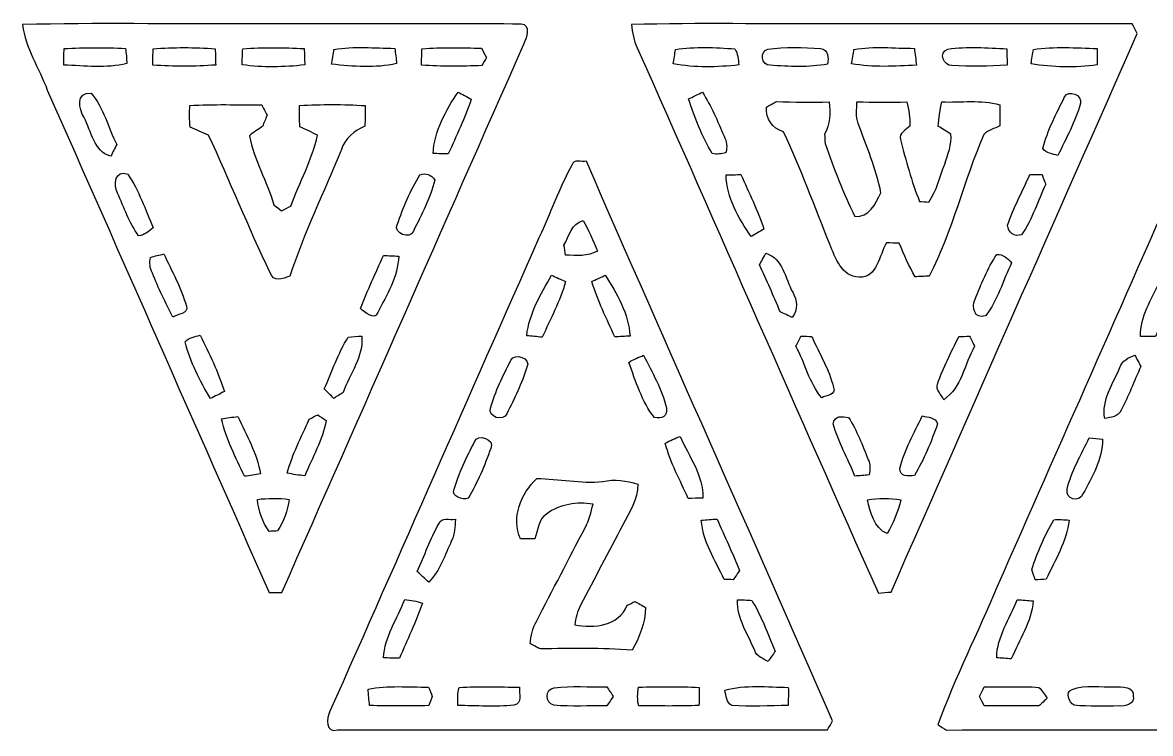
# Model space of a CAD drawing. Header units: centimetres. Extents: x -10.2 to 10.2, y -13.4 to 13.3.
# Drawn here: x -10.15 to -0.36, y -13.41 to -7.24 of the extents above; entities that cross this region are included whole.
import ezdxf

# ---------------------------------------------------------------- set-up
doc = ezdxf.new("R2010")
doc.units = ezdxf.units.CM
doc.header["$MEASUREMENT"] = 0
doc.layers.add('Camada 1', color=7, linetype='Continuous')

msp = doc.modelspace()

# ---------------------------------------------------------------- linework, layer by layer
at = {"layer": 'Camada 1', "color": 156}
for points, knots in [([(-10.15082, -7.25664), (-9.507, -7.2383), (-8.86213, -7.25382), (-8.21795, -7.24887), (-8.21795, -7.24887), (-7.41997, -7.25099), (-6.62199, -7.24429), (-5.82436, -7.2517), (-5.82436, -7.2517), (-5.72981, -7.2591), (-5.77639, -7.37059), (-5.80036, -7.42631), (-5.80036, -7.42631), (-6.50134, -9.01312), (-7.19949, -10.60097), (-7.90117, -12.18742), (-7.90117, -12.18742), (-7.93785, -12.18706), (-7.97418, -12.18671), (-8.01052, -12.18671), (-8.01052, -12.18671), (-8.6547, -10.7336), (-9.29286, -9.2777), (-9.93633, -7.82425), (-9.93633, -7.82425), (-10.00653, -7.63481), (-10.12754, -7.46019), (-10.15082, -7.25664)], [0, 0, 0, 0, 0.125, 0.125, 0.125, 0.125, 0.25, 0.25, 0.25, 0.25, 0.375, 0.375, 0.375, 0.375, 0.5, 0.5, 0.5, 0.5, 0.625, 0.625, 0.625, 0.625, 0.75, 0.75, 0.75, 0.75, 1, 1, 1, 1]), ([(-4.8648, -7.25628), (-4.27918, -7.23864), (-3.69252, -7.25382), (-3.10656, -7.24887), (-3.10656, -7.24887), (-2.24437, -7.24958), (-1.38253, -7.24746), (-0.52034, -7.24992), (-0.52034, -7.24992), (-0.5094, -7.27075), (-0.48789, -7.31307), (-0.47695, -7.3339), (-0.47695, -7.3339), (-1.18957, -8.95032), (-1.90465, -10.56534), (-2.61372, -12.18318), (-2.61372, -12.18318), (-2.65041, -12.18635), (-2.68676, -12.18917), (-2.72308, -12.19234), (-2.72308, -12.19234), (-3.42793, -10.6172), (-4.1148, -9.03357), (-4.81646, -7.45701), (-4.81646, -7.45701), (-4.84752, -7.39422), (-4.85846, -7.32508), (-4.8648, -7.25628)], [0, 0, 0, 0, 0.125, 0.125, 0.125, 0.125, 0.25, 0.25, 0.25, 0.25, 0.375, 0.375, 0.375, 0.375, 0.5, 0.5, 0.5, 0.5, 0.625, 0.625, 0.625, 0.625, 0.75, 0.75, 0.75, 0.75, 1, 1, 1, 1]), ([(-9.79028, -7.46478), (-9.79028, -7.46478), (-9.79028, -7.46478), (-9.79028, -7.46478), (-9.79028, -7.46478), (-9.7917, -7.51204), (-9.7924, -7.55931), (-9.79276, -7.6073), (-9.79276, -7.6073), (-9.61143, -7.614), (-9.4241, -7.63729), (-9.2463, -7.59495), (-9.2463, -7.59495), (-9.24666, -7.55049), (-9.2523, -7.50639), (-9.25759, -7.46266), (-9.25759, -7.46266), (-9.43504, -7.45559), (-9.61284, -7.45384), (-9.79028, -7.46478)], [0, 0, 0, 0, 0.1666667, 0.1666667, 0.1666667, 0.1666667, 0.3333333, 0.3333333, 0.3333333, 0.3333333, 0.5, 0.5, 0.5, 0.5, 0.6666667, 0.6666667, 0.6666667, 0.6666667, 1, 1, 1, 1]), ([(-9.0177, -7.46619), (-9.0177, -7.46619), (-9.0177, -7.46619), (-9.0177, -7.46619), (-9.0177, -7.46619), (-9.01911, -7.51311), (-9.01946, -7.56038), (-9.01911, -7.60764), (-9.01911, -7.60764), (-8.83814, -7.62034), (-8.65575, -7.62141), (-8.47478, -7.6073), (-8.47478, -7.6073), (-8.47548, -7.55967), (-8.47689, -7.51204), (-8.47866, -7.46512), (-8.47866, -7.46512), (-8.65822, -7.45313), (-8.83849, -7.45277), (-9.0177, -7.46619)], [0, 0, 0, 0, 0.1666667, 0.1666667, 0.1666667, 0.1666667, 0.3333333, 0.3333333, 0.3333333, 0.3333333, 0.5, 0.5, 0.5, 0.5, 0.6666667, 0.6666667, 0.6666667, 0.6666667, 1, 1, 1, 1]), ([(-8.24053, -7.46583), (-8.24053, -7.46583), (-8.24053, -7.46583), (-8.24053, -7.46583), (-8.24053, -7.46583), (-8.24264, -7.51204), (-8.24406, -7.5586), (-8.24512, -7.60552), (-8.24512, -7.60552), (-8.06485, -7.62952), (-7.88212, -7.62669), (-7.70183, -7.60589), (-7.70183, -7.60589), (-7.7029, -7.5586), (-7.70466, -7.51134), (-7.70678, -7.46407), (-7.70678, -7.46407), (-7.88458, -7.45418), (-8.06309, -7.45384), (-8.24053, -7.46583)], [0, 0, 0, 0, 0.1666667, 0.1666667, 0.1666667, 0.1666667, 0.3333333, 0.3333333, 0.3333333, 0.3333333, 0.5, 0.5, 0.5, 0.5, 0.6666667, 0.6666667, 0.6666667, 0.6666667, 1, 1, 1, 1]), ([(-7.44855, -7.4736), (-7.44855, -7.4736), (-7.44855, -7.4736), (-7.44855, -7.4736), (-7.44855, -7.4736), (-7.45348, -7.50534), (-7.46371, -7.56884), (-7.46865, -7.6006), (-7.46865, -7.6006), (-7.28239, -7.61858), (-7.088, -7.63658), (-6.90421, -7.59459), (-6.90421, -7.59459), (-6.90808, -7.55015), (-6.91373, -7.50605), (-6.92114, -7.4623), (-6.92114, -7.4623), (-7.09648, -7.46195), (-7.27533, -7.44007), (-7.44855, -7.4736)], [0, 0, 0, 0, 0.1666667, 0.1666667, 0.1666667, 0.1666667, 0.3333333, 0.3333333, 0.3333333, 0.3333333, 0.5, 0.5, 0.5, 0.5, 0.6666667, 0.6666667, 0.6666667, 0.6666667, 1, 1, 1, 1]), ([(-6.68443, -7.46548), (-6.68443, -7.46548), (-6.68443, -7.46548), (-6.68443, -7.46548), (-6.68443, -7.46548), (-6.68619, -7.5124), (-6.6876, -7.55967), (-6.6876, -7.6073), (-6.6876, -7.6073), (-6.51369, -7.62282), (-6.33871, -7.61683), (-6.16408, -7.61259), (-6.16408, -7.61259), (-6.15456, -7.59495), (-6.13516, -7.56002), (-6.12563, -7.54238), (-6.12563, -7.54238), (-6.13974, -7.51521), (-6.1535, -7.48841), (-6.16761, -7.46195), (-6.16761, -7.46195), (-6.33976, -7.45596), (-6.51228, -7.45348), (-6.68443, -7.46548)], [0, 0, 0, 0, 0.1428571, 0.1428571, 0.1428571, 0.1428571, 0.2857143, 0.2857143, 0.2857143, 0.2857143, 0.4285714, 0.4285714, 0.4285714, 0.4285714, 0.5714286, 0.5714286, 0.5714286, 0.5714286, 0.7142857, 0.7142857, 0.7142857, 0.7142857, 1, 1, 1, 1]), ([(-4.48415, -7.47253), (-4.48415, -7.47253), (-4.48415, -7.47253), (-4.48415, -7.47253), (-4.48415, -7.47253), (-4.48909, -7.50359), (-4.49896, -7.56532), (-4.50356, -7.596), (-4.50356, -7.596), (-4.31587, -7.6334), (-4.12291, -7.62635), (-3.93347, -7.60623), (-3.93347, -7.60623), (-3.94158, -7.5586), (-3.94194, -7.50851), (-3.96769, -7.4669), (-3.96769, -7.4669), (-4.13878, -7.45418), (-4.31446, -7.44502), (-4.48415, -7.47253)], [0, 0, 0, 0, 0.1666667, 0.1666667, 0.1666667, 0.1666667, 0.3333333, 0.3333333, 0.3333333, 0.3333333, 0.5, 0.5, 0.5, 0.5, 0.6666667, 0.6666667, 0.6666667, 0.6666667, 1, 1, 1, 1]), ([(-3.68335, -7.46901), (-3.68335, -7.46901), (-3.68335, -7.46901), (-3.68335, -7.46901), (-3.68335, -7.46901), (-3.75391, -7.4877), (-3.74015, -7.614), (-3.6636, -7.60835), (-3.6636, -7.60835), (-3.49815, -7.62175), (-3.32775, -7.62847), (-3.16371, -7.59953), (-3.16371, -7.59953), (-3.1556, -7.54627), (-3.15841, -7.47289), (-3.22438, -7.46371), (-3.22438, -7.46371), (-3.37643, -7.45418), (-3.53272, -7.44748), (-3.68335, -7.46901)], [0, 0, 0, 0, 0.1666667, 0.1666667, 0.1666667, 0.1666667, 0.3333333, 0.3333333, 0.3333333, 0.3333333, 0.5, 0.5, 0.5, 0.5, 0.6666667, 0.6666667, 0.6666667, 0.6666667, 1, 1, 1, 1]), ([(-2.93546, -7.47218), (-2.93546, -7.47218), (-2.93546, -7.47218), (-2.93546, -7.47218), (-2.93546, -7.47218), (-2.9404, -7.50322), (-2.95063, -7.56532), (-2.95556, -7.59636), (-2.95556, -7.59636), (-2.77001, -7.62987), (-2.57986, -7.61787), (-2.39218, -7.60835), (-2.39218, -7.60835), (-2.39854, -7.55931), (-2.40488, -7.51063), (-2.41123, -7.4623), (-2.41123, -7.4623), (-2.58585, -7.46195), (-2.76294, -7.44185), (-2.93546, -7.47218)], [0, 0, 0, 0, 0.1666667, 0.1666667, 0.1666667, 0.1666667, 0.3333333, 0.3333333, 0.3333333, 0.3333333, 0.5, 0.5, 0.5, 0.5, 0.6666667, 0.6666667, 0.6666667, 0.6666667, 1, 1, 1, 1]), ([(-2.12124, -7.46901), (-2.12124, -7.46901), (-2.12124, -7.46901), (-2.12124, -7.46901), (-2.12124, -7.46901), (-2.2038, -7.49618), (-2.1583, -7.61541), (-2.08526, -7.61152), (-2.08526, -7.61152), (-1.9258, -7.62246), (-1.76564, -7.61753), (-1.60619, -7.60906), (-1.60619, -7.60906), (-1.60655, -7.56108), (-1.6076, -7.51346), (-1.60867, -7.46583), (-1.60867, -7.46583), (-1.77906, -7.45983), (-1.95262, -7.4429), (-2.12124, -7.46901)], [0, 0, 0, 0, 0.1666667, 0.1666667, 0.1666667, 0.1666667, 0.3333333, 0.3333333, 0.3333333, 0.3333333, 0.5, 0.5, 0.5, 0.5, 0.6666667, 0.6666667, 0.6666667, 0.6666667, 1, 1, 1, 1]), ([(-1.37829, -7.47218), (-1.37829, -7.47218), (-1.37829, -7.47218), (-1.37829, -7.47218), (-1.37829, -7.47218), (-1.38324, -7.50288), (-1.39276, -7.56496), (-1.3977, -7.59566), (-1.3977, -7.59566), (-1.2086, -7.63057), (-1.01423, -7.62987), (-0.82337, -7.60659), (-0.82337, -7.60659), (-0.82373, -7.5586), (-0.82444, -7.51099), (-0.82549, -7.46371), (-0.82549, -7.46371), (-1.00929, -7.45912), (-1.19591, -7.44361), (-1.37829, -7.47218)], [0, 0, 0, 0, 0.1666667, 0.1666667, 0.1666667, 0.1666667, 0.3333333, 0.3333333, 0.3333333, 0.3333333, 0.5, 0.5, 0.5, 0.5, 0.6666667, 0.6666667, 0.6666667, 0.6666667, 1, 1, 1, 1]), ([(-1.10666, -7.88387), (-1.10666, -7.88387), (-1.10666, -7.88387), (-1.10666, -7.88387), (-1.10666, -7.88387), (-1.17968, -8.02781), (-1.25482, -8.17386), (-1.2968, -8.33049), (-1.2968, -8.33049), (-1.26576, -8.37352), (-1.21214, -8.37952), (-1.16451, -8.39257), (-1.16451, -8.39257), (-1.09607, -8.24335), (-1.01211, -8.09837), (-0.96979, -7.93925), (-0.96979, -7.93925), (-0.94791, -7.86835), (-1.07631, -7.81719), (-1.10666, -7.88387)], [0, 0, 0, 0, 0.1666667, 0.1666667, 0.1666667, 0.1666667, 0.3333333, 0.3333333, 0.3333333, 0.3333333, 0.5, 0.5, 0.5, 0.5, 0.6666667, 0.6666667, 0.6666667, 0.6666667, 1, 1, 1, 1]), ([(-9.61743, -8.06379), (-9.61743, -8.06379), (-9.61743, -8.06379), (-9.61743, -8.06379), (-9.61743, -8.06379), (-9.55181, -8.18161), (-9.53487, -8.35659), (-9.3853, -8.39964), (-9.3853, -8.39964), (-9.37224, -8.37352), (-9.34578, -8.32202), (-9.33273, -8.29627), (-9.33273, -8.29627), (-9.41105, -8.15057), (-9.44421, -7.97736), (-9.55569, -7.85247), (-9.55569, -7.85247), (-9.69186, -7.84048), (-9.66257, -7.98795), (-9.61743, -8.06379)], [0, 0, 0, 0, 0.1666667, 0.1666667, 0.1666667, 0.1666667, 0.3333333, 0.3333333, 0.3333333, 0.3333333, 0.5, 0.5, 0.5, 0.5, 0.6666667, 0.6666667, 0.6666667, 0.6666667, 1, 1, 1, 1]), ([(-6.58741, -8.376), (-6.58741, -8.376), (-6.58741, -8.376), (-6.58741, -8.376), (-6.58741, -8.376), (-6.54368, -8.37671), (-6.49958, -8.37776), (-6.45583, -8.37812), (-6.45583, -8.37812), (-6.38562, -8.22184), (-6.31048, -8.06696), (-6.25686, -7.90363), (-6.25686, -7.90363), (-6.28543, -7.88846), (-6.34293, -7.85741), (-6.37151, -7.84189), (-6.37151, -7.84189), (-6.47664, -8.00135), (-6.58035, -8.18091), (-6.58741, -8.376)], [0, 0, 0, 0, 0.1666667, 0.1666667, 0.1666667, 0.1666667, 0.3333333, 0.3333333, 0.3333333, 0.3333333, 0.5, 0.5, 0.5, 0.5, 0.6666667, 0.6666667, 0.6666667, 0.6666667, 1, 1, 1, 1]), ([(-4.37056, -7.90151), (-4.37056, -7.90151), (-4.37056, -7.90151), (-4.37056, -7.90151), (-4.37056, -7.90151), (-4.31587, -8.0645), (-4.25484, -8.22888), (-4.16453, -8.376), (-4.16453, -8.376), (-4.12574, -8.38553), (-4.08515, -8.37812), (-4.04707, -8.3686), (-4.04707, -8.3686), (-4.03331, -8.31849), (-4.03859, -8.27051), (-4.06259, -8.22501), (-4.06259, -8.22501), (-4.11833, -8.09412), (-4.17335, -7.96254), (-4.25062, -7.84294), (-4.25062, -7.84294), (-4.28059, -7.85741), (-4.34057, -7.88704), (-4.37056, -7.90151)], [0, 0, 0, 0, 0.1428571, 0.1428571, 0.1428571, 0.1428571, 0.2857143, 0.2857143, 0.2857143, 0.2857143, 0.4285714, 0.4285714, 0.4285714, 0.4285714, 0.5714286, 0.5714286, 0.5714286, 0.5714286, 0.7142857, 0.7142857, 0.7142857, 0.7142857, 1, 1, 1, 1]), ([(-3.69569, -7.97382), (-3.69569, -7.97382), (-3.69569, -7.97382), (-3.69569, -7.97382), (-3.69569, -7.97382), (-3.70416, -8.07895), (-3.64384, -8.15304), (-3.54682, -8.18727), (-3.54682, -8.18727), (-3.39548, -8.50477), (-3.27695, -8.83708), (-3.14537, -9.1634), (-3.14537, -9.1634), (-3.09774, -9.28122), (-3.04165, -9.4435), (-2.89031, -9.4502), (-2.89031, -9.4502), (-2.73261, -9.45797), (-2.71744, -9.25405), (-2.65219, -9.15105), (-2.65219, -9.15105), (-2.61549, -9.15175), (-2.5788, -9.15282), (-2.54212, -9.15458), (-2.54212, -9.15458), (-2.50155, -9.25371), (-2.45709, -9.35177), (-2.40524, -9.44597), (-2.40524, -9.44597), (-2.36466, -9.44386), (-2.32375, -9.44138), (-2.28247, -9.43963), (-2.28247, -9.43963), (-2.07892, -9.04875), (-1.98508, -8.6113), (-1.80693, -8.20914), (-1.80693, -8.20914), (-1.77236, -8.16926), (-1.71379, -8.16115), (-1.6697, -8.1354), (-1.6697, -8.1354), (-1.66863, -8.07437), (-1.66899, -8.01334), (-1.6704, -7.95301), (-1.6704, -7.95301), (-1.83373, -7.90397), (-2.00589, -7.93537), (-2.17311, -7.92656), (-2.17311, -7.92656), (-2.18792, -7.99677), (-2.19745, -8.06767), (-2.20486, -8.13964), (-2.20486, -8.13964), (-2.16746, -8.16044), (-2.13042, -8.18268), (-2.09408, -8.20702), (-2.09408, -8.20702), (-2.0828, -8.29697), (-2.1216, -8.3827), (-2.1477, -8.46737), (-2.1477, -8.46737), (-2.18968, -8.57815), (-2.2165, -8.69809), (-2.28635, -8.79651), (-2.28635, -8.79651), (-2.30611, -8.7951), (-2.34597, -8.79228), (-2.36573, -8.79086), (-2.36573, -8.79086), (-2.43628, -8.618), (-2.48496, -8.43562), (-2.53012, -8.25465), (-2.53012, -8.25465), (-2.54881, -8.19538), (-2.48214, -8.17104), (-2.45004, -8.13681), (-2.45004, -8.13681), (-2.44827, -8.06591), (-2.45709, -7.99535), (-2.47721, -7.92762), (-2.47721, -7.92762), (-2.62183, -7.9315), (-2.76647, -7.92797), (-2.91076, -7.92762), (-2.91076, -7.92762), (-2.909, -7.98971), (-2.92135, -8.05461), (-2.89913, -8.11494), (-2.89913, -8.11494), (-2.82539, -8.31285), (-2.74214, -8.50971), (-2.70087, -8.71748), (-2.70087, -8.71748), (-2.7492, -8.8085), (-2.80317, -8.93621), (-2.92734, -8.92174), (-2.92734, -8.92174), (-3.0286, -8.71714), (-3.11009, -8.5044), (-3.18628, -8.28922), (-3.18628, -8.28922), (-3.18769, -8.26169), (-3.1891, -8.23419), (-3.19017, -8.20702), (-3.19017, -8.20702), (-3.13831, -8.12236), (-3.14042, -8.02286), (-3.15136, -7.92797), (-3.15136, -7.92797), (-3.30376, -7.92868), (-3.45651, -7.9315), (-3.6089, -7.92373), (-3.6089, -7.92373), (-3.63078, -7.93644), (-3.67417, -7.96149), (-3.69569, -7.97382)], [0, 0, 0, 0, 0.0333333, 0.0333333, 0.0333333, 0.0333333, 0.0666667, 0.0666667, 0.0666667, 0.0666667, 0.1, 0.1, 0.1, 0.1, 0.1333333, 0.1333333, 0.1333333, 0.1333333, 0.1666667, 0.1666667, 0.1666667, 0.1666667, 0.2, 0.2, 0.2, 0.2, 0.2333333, 0.2333333, 0.2333333, 0.2333333, 0.2666667, 0.2666667, 0.2666667, 0.2666667, 0.3, 0.3, 0.3, 0.3, 0.3333333, 0.3333333, 0.3333333, 0.3333333, 0.3666667, 0.3666667, 0.3666667, 0.3666667, 0.4, 0.4, 0.4, 0.4, 0.4333333, 0.4333333, 0.4333333, 0.4333333, 0.4666667, 0.4666667, 0.4666667, 0.4666667, 0.5, 0.5, 0.5, 0.5, 0.5333333, 0.5333333, 0.5333333, 0.5333333, 0.5666667, 0.5666667, 0.5666667, 0.5666667, 0.6, 0.6, 0.6, 0.6, 0.6333333, 0.6333333, 0.6333333, 0.6333333, 0.6666667, 0.6666667, 0.6666667, 0.6666667, 0.7, 0.7, 0.7, 0.7, 0.7333333, 0.7333333, 0.7333333, 0.7333333, 0.7666667, 0.7666667, 0.7666667, 0.7666667, 0.8, 0.8, 0.8, 0.8, 0.8333333, 0.8333333, 0.8333333, 0.8333333, 0.8666667, 0.8666667, 0.8666667, 0.8666667, 0.9, 0.9, 0.9, 0.9, 0.9333333, 0.9333333, 0.9333333, 0.9333333, 1, 1, 1, 1]), ([(-8.69915, -7.95796), (-8.69915, -7.95796), (-8.69915, -7.95796), (-8.69915, -7.95796), (-8.69915, -7.95796), (-8.70231, -8.0204), (-8.70161, -8.08284), (-8.69703, -8.14563), (-8.69703, -8.14563), (-8.6434, -8.16856), (-8.59013, -8.19185), (-8.53651, -8.21513), (-8.53651, -8.21513), (-8.35236, -8.61094), (-8.19079, -9.01734), (-8.00206, -9.41105), (-8.00206, -9.41105), (-7.97207, -9.49359), (-7.8941, -9.46326), (-7.83201, -9.44068), (-7.83201, -9.44068), (-7.70748, -9.06463), (-7.53251, -8.70725), (-7.38399, -8.34002), (-7.38399, -8.34002), (-7.35295, -8.24123), (-7.27145, -8.1795), (-7.18043, -8.13929), (-7.18043, -8.13929), (-7.1762, -8.07895), (-7.17585, -8.01899), (-7.17727, -7.95937), (-7.17727, -7.95937), (-7.36669, -7.94666), (-7.55685, -7.94878), (-7.74629, -7.95725), (-7.74629, -7.95725), (-7.74912, -8.01899), (-7.74841, -8.08073), (-7.74347, -8.1428), (-7.74347, -8.1428), (-7.69267, -8.1668), (-7.64187, -8.19114), (-7.59142, -8.21655), (-7.59142, -8.21655), (-7.63869, -8.43244), (-7.74734, -8.62753), (-7.82319, -8.83355), (-7.82319, -8.83355), (-7.84331, -8.84344), (-7.88387, -8.86283), (-7.90398, -8.87236), (-7.90398, -8.87236), (-7.92021, -8.85966), (-7.95301, -8.83391), (-7.96959, -8.8212), (-7.96959, -8.8212), (-8.02816, -8.61764), (-8.14282, -8.43209), (-8.18126, -8.22325), (-8.18126, -8.22325), (-8.14775, -8.19009), (-8.10683, -8.16645), (-8.06802, -8.14069), (-8.06802, -8.14069), (-8.05497, -8.10789), (-8.04227, -8.07544), (-8.02922, -8.04298), (-8.02922, -8.04298), (-8.04086, -8.0204), (-8.06379, -7.9756), (-8.07543, -7.95301), (-8.07543, -7.95301), (-8.28322, -7.95301), (-8.49171, -7.94666), (-8.69915, -7.95796)], [0, 0, 0, 0, 0.05, 0.05, 0.05, 0.05, 0.1, 0.1, 0.1, 0.1, 0.15, 0.15, 0.15, 0.15, 0.2, 0.2, 0.2, 0.2, 0.25, 0.25, 0.25, 0.25, 0.3, 0.3, 0.3, 0.3, 0.35, 0.35, 0.35, 0.35, 0.4, 0.4, 0.4, 0.4, 0.45, 0.45, 0.45, 0.45, 0.5, 0.5, 0.5, 0.5, 0.55, 0.55, 0.55, 0.55, 0.6, 0.6, 0.6, 0.6, 0.65, 0.65, 0.65, 0.65, 0.7, 0.7, 0.7, 0.7, 0.75, 0.75, 0.75, 0.75, 0.8, 0.8, 0.8, 0.8, 0.85, 0.85, 0.85, 0.85, 0.9, 0.9, 0.9, 0.9, 1, 1, 1, 1]), ([(-9.32568, -8.71855), (-9.32568, -8.71855), (-9.32568, -8.71855), (-9.32568, -8.71855), (-9.32568, -8.71855), (-9.27135, -8.84485), (-9.22478, -8.97678), (-9.144, -9.08931), (-9.144, -9.08931), (-9.09249, -9.08614), (-9.05474, -9.05087), (-9.01629, -9.02158), (-9.01629, -9.02158), (-9.08543, -8.86459), (-9.1387, -8.69702), (-9.23713, -8.55556), (-9.23713, -8.55556), (-9.35108, -8.51181), (-9.36201, -8.64481), (-9.32568, -8.71855)], [0, 0, 0, 0, 0.1666667, 0.1666667, 0.1666667, 0.1666667, 0.3333333, 0.3333333, 0.3333333, 0.3333333, 0.5, 0.5, 0.5, 0.5, 0.6666667, 0.6666667, 0.6666667, 0.6666667, 1, 1, 1, 1]), ([(-5.38514, -8.47583), (-5.36645, -8.42081), (-5.30048, -8.45078), (-5.25744, -8.44267), (-5.25744, -8.44267), (-4.55153, -10.0651), (-3.82905, -11.68011), (-3.12032, -13.30113), (-3.12032, -13.30113), (-3.1316, -13.32089), (-3.15419, -13.36004), (-3.16547, -13.3798), (-3.16547, -13.3798), (-4.58257, -13.38014), (-5.99968, -13.38085), (-7.41644, -13.37944), (-7.41644, -13.37944), (-7.51981, -13.41084), (-7.51521, -13.27891), (-7.48276, -13.21859), (-7.48276, -13.21859), (-6.87634, -11.84909), (-6.27556, -10.47679), (-5.66878, -9.10731), (-5.66878, -9.10731), (-5.57283, -8.8974), (-5.49098, -8.68079), (-5.38514, -8.47583)], [0, 0, 0, 0, 0.125, 0.125, 0.125, 0.125, 0.25, 0.25, 0.25, 0.25, 0.375, 0.375, 0.375, 0.375, 0.5, 0.5, 0.5, 0.5, 0.625, 0.625, 0.625, 0.625, 0.75, 0.75, 0.75, 0.75, 1, 1, 1, 1]), ([(-0.0649, -8.44161), (-0.01481, -8.44797), (0.05785, -8.42751), (0.07231, -8.49453), (0.07231, -8.49453), (0.76446, -10.05311), (1.44885, -11.61555), (2.13959, -13.17483), (2.13959, -13.17483), (2.17204, -13.23728), (2.17664, -13.30749), (2.17664, -13.37697), (2.17664, -13.37697), (0.74048, -13.38545), (-0.69603, -13.37627), (-2.13218, -13.38121), (-2.13218, -13.38121), (-2.15089, -13.36957), (-2.18827, -13.34628), (-2.20732, -13.33465), (-2.20732, -13.33465), (-2.05809, -12.92542), (-1.85985, -12.53559), (-1.69121, -12.13414), (-1.69121, -12.13414), (-1.1504, -10.90259), (-0.60395, -9.67387), (-0.0649, -8.44161)], [0, 0, 0, 0, 0.125, 0.125, 0.125, 0.125, 0.25, 0.25, 0.25, 0.25, 0.375, 0.375, 0.375, 0.375, 0.5, 0.5, 0.5, 0.5, 0.625, 0.625, 0.625, 0.625, 0.75, 0.75, 0.75, 0.75, 1, 1, 1, 1]), ([(-6.70312, -8.56014), (-6.70312, -8.56014), (-6.70312, -8.56014), (-6.70312, -8.56014), (-6.70312, -8.56014), (-6.78602, -8.69526), (-6.84705, -8.84449), (-6.89856, -8.99371), (-6.89856, -8.99371), (-6.93454, -9.06955), (-6.78814, -9.12566), (-6.75922, -9.04875), (-6.75922, -9.04875), (-6.68655, -8.90622), (-6.61282, -8.76123), (-6.57224, -8.60602), (-6.57224, -8.60602), (-6.60576, -8.55768), (-6.64951, -8.54251), (-6.70312, -8.56014)], [0, 0, 0, 0, 0.1666667, 0.1666667, 0.1666667, 0.1666667, 0.3333333, 0.3333333, 0.3333333, 0.3333333, 0.5, 0.5, 0.5, 0.5, 0.6666667, 0.6666667, 0.6666667, 0.6666667, 1, 1, 1, 1]), ([(-3.82763, -9.09708), (-3.82763, -9.09708), (-3.82763, -9.09708), (-3.82763, -9.09708), (-3.82763, -9.09708), (-3.79976, -9.08049), (-3.74473, -9.04769), (-3.71686, -9.03111), (-3.71686, -9.03111), (-3.77119, -8.86812), (-3.84668, -8.71395), (-3.91724, -8.55802), (-3.91724, -8.55802), (-3.94935, -8.55873), (-4.01319, -8.56085), (-4.04495, -8.56156), (-4.04495, -8.56156), (-4.04176, -8.7577), (-3.93452, -8.93833), (-3.82763, -9.09708)], [0, 0, 0, 0, 0.1666667, 0.1666667, 0.1666667, 0.1666667, 0.3333333, 0.3333333, 0.3333333, 0.3333333, 0.5, 0.5, 0.5, 0.5, 0.6666667, 0.6666667, 0.6666667, 0.6666667, 1, 1, 1, 1]), ([(-1.40935, -8.55839), (-1.40935, -8.55839), (-1.40935, -8.55839), (-1.40935, -8.55839), (-1.40935, -8.55839), (-1.47355, -8.70444), (-1.55046, -8.8459), (-1.60126, -8.99759), (-1.60126, -8.99759), (-1.59807, -9.06144), (-1.54199, -9.10307), (-1.4799, -9.08015), (-1.4799, -9.08015), (-1.38606, -8.94715), (-1.3409, -8.78769), (-1.27105, -8.64235), (-1.27105, -8.64235), (-1.27916, -8.62117), (-1.29504, -8.57885), (-1.30281, -8.55732), (-1.30281, -8.55732), (-1.32961, -8.55768), (-1.38253, -8.55839), (-1.40935, -8.55839)], [0, 0, 0, 0, 0.1428571, 0.1428571, 0.1428571, 0.1428571, 0.2857143, 0.2857143, 0.2857143, 0.2857143, 0.4285714, 0.4285714, 0.4285714, 0.4285714, 0.5714286, 0.5714286, 0.5714286, 0.5714286, 0.7142857, 0.7142857, 0.7142857, 0.7142857, 1, 1, 1, 1]), ([(-5.45182, -9.17256), (-5.45182, -9.17256), (-5.45182, -9.17256), (-5.45182, -9.17256), (-5.45182, -9.17256), (-5.44829, -9.19373), (-5.44125, -9.23607), (-5.43772, -9.25724), (-5.43772, -9.25724), (-5.34458, -9.26287), (-5.24722, -9.27064), (-5.1622, -9.22372), (-5.1622, -9.22372), (-5.19711, -9.13129), (-5.23804, -9.04134), (-5.28672, -8.95597), (-5.28672, -8.95597), (-5.3848, -8.98596), (-5.40985, -9.09143), (-5.45182, -9.17256)], [0, 0, 0, 0, 0.1666667, 0.1666667, 0.1666667, 0.1666667, 0.3333333, 0.3333333, 0.3333333, 0.3333333, 0.5, 0.5, 0.5, 0.5, 0.6666667, 0.6666667, 0.6666667, 0.6666667, 1, 1, 1, 1]), ([(-9.03957, -9.2777), (-9.03957, -9.2777), (-9.03957, -9.2777), (-9.03957, -9.2777), (-9.03957, -9.2777), (-9.05157, -9.32461), (-9.04627, -9.37012), (-9.02405, -9.41387), (-9.02405, -9.41387), (-8.97149, -9.54439), (-8.91152, -9.67246), (-8.84519, -9.79699), (-8.84519, -9.79699), (-8.80638, -9.76736), (-8.70797, -9.76911), (-8.72877, -9.70104), (-8.72877, -9.70104), (-8.77287, -9.54229), (-8.85613, -9.39729), (-8.92351, -9.24772), (-8.92351, -9.24772), (-8.96267, -9.25617), (-9.00182, -9.26429), (-9.03957, -9.2777)], [0, 0, 0, 0, 0.1428571, 0.1428571, 0.1428571, 0.1428571, 0.2857143, 0.2857143, 0.2857143, 0.2857143, 0.4285714, 0.4285714, 0.4285714, 0.4285714, 0.5714286, 0.5714286, 0.5714286, 0.5714286, 0.7142857, 0.7142857, 0.7142857, 0.7142857, 1, 1, 1, 1]), ([(-7.01957, -9.26076), (-7.01957, -9.26076), (-7.01957, -9.26076), (-7.01957, -9.26076), (-7.01957, -9.26076), (-7.08695, -9.41422), (-7.15785, -9.56627), (-7.21854, -9.72255), (-7.21854, -9.72255), (-7.18043, -9.74972), (-7.1014, -9.83051), (-7.06861, -9.75713), (-7.06861, -9.75713), (-6.98994, -9.60296), (-6.89186, -9.44457), (-6.88657, -9.26677), (-6.88657, -9.26677), (-6.93103, -9.26358), (-6.97512, -9.26217), (-7.01957, -9.26076)], [0, 0, 0, 0, 0.1666667, 0.1666667, 0.1666667, 0.1666667, 0.3333333, 0.3333333, 0.3333333, 0.3333333, 0.5, 0.5, 0.5, 0.5, 0.6666667, 0.6666667, 0.6666667, 0.6666667, 1, 1, 1, 1]), ([(-3.70063, -9.24172), (-3.70063, -9.24172), (-3.70063, -9.24172), (-3.70063, -9.24172), (-3.70063, -9.24172), (-3.71439, -9.26677), (-3.74156, -9.31721), (-3.75532, -9.34261), (-3.75532, -9.34261), (-3.69217, -9.47666), (-3.63361, -9.61319), (-3.57504, -9.74936), (-3.57504, -9.74936), (-3.54894, -9.76171), (-3.49708, -9.78641), (-3.47098, -9.7984), (-3.47098, -9.7984), (-3.41982, -9.73101), (-3.42582, -9.65093), (-3.46674, -9.58074), (-3.46674, -9.58074), (-3.53413, -9.46185), (-3.54858, -9.28511), (-3.70063, -9.24172)], [0, 0, 0, 0, 0.1428571, 0.1428571, 0.1428571, 0.1428571, 0.2857143, 0.2857143, 0.2857143, 0.2857143, 0.4285714, 0.4285714, 0.4285714, 0.4285714, 0.5714286, 0.5714286, 0.5714286, 0.5714286, 0.7142857, 0.7142857, 0.7142857, 0.7142857, 1, 1, 1, 1]), ([(-1.88419, -9.6414), (-1.88419, -9.6414), (-1.88419, -9.6414), (-1.88419, -9.6414), (-1.88419, -9.6414), (-1.91628, -9.71125), (-1.89089, -9.81638), (-1.79387, -9.7857), (-1.79387, -9.7857), (-1.68521, -9.65093), (-1.64324, -9.47666), (-1.56669, -9.32356), (-1.56669, -9.32356), (-1.60338, -9.28792), (-1.64007, -9.24736), (-1.6965, -9.25264), (-1.6965, -9.25264), (-1.77729, -9.37224), (-1.82986, -9.50841), (-1.88419, -9.6414)], [0, 0, 0, 0, 0.1666667, 0.1666667, 0.1666667, 0.1666667, 0.3333333, 0.3333333, 0.3333333, 0.3333333, 0.5, 0.5, 0.5, 0.5, 0.6666667, 0.6666667, 0.6666667, 0.6666667, 1, 1, 1, 1]), ([(-5.77461, -9.95715), (-5.77461, -9.95715), (-5.77461, -9.95715), (-5.77461, -9.95715), (-5.77461, -9.95715), (-5.73051, -9.96173), (-5.68571, -9.96631), (-5.64127, -9.97055), (-5.64127, -9.97055), (-5.56753, -9.81216), (-5.48745, -9.65517), (-5.43736, -9.48725), (-5.43736, -9.48725), (-5.4677, -9.47384), (-5.52874, -9.44633), (-5.55941, -9.43256), (-5.55941, -9.43256), (-5.6536, -9.5952), (-5.75556, -9.76665), (-5.77461, -9.95715)], [0, 0, 0, 0, 0.1666667, 0.1666667, 0.1666667, 0.1666667, 0.3333333, 0.3333333, 0.3333333, 0.3333333, 0.5, 0.5, 0.5, 0.5, 0.6666667, 0.6666667, 0.6666667, 0.6666667, 1, 1, 1, 1]), ([(-5.21053, -9.48655), (-5.21053, -9.48655), (-5.21053, -9.48655), (-5.21053, -9.48655), (-5.21053, -9.48655), (-5.16008, -9.65341), (-5.08175, -9.80968), (-5.01049, -9.96809), (-5.01049, -9.96809), (-4.96639, -9.96597), (-4.92266, -9.96314), (-4.87856, -9.96032), (-4.87856, -9.96032), (-4.89126, -9.76806), (-4.99075, -9.59061), (-5.09447, -9.43256), (-5.09447, -9.43256), (-5.12339, -9.44597), (-5.18159, -9.47313), (-5.21053, -9.48655)], [0, 0, 0, 0, 0.1666667, 0.1666667, 0.1666667, 0.1666667, 0.3333333, 0.3333333, 0.3333333, 0.3333333, 0.5, 0.5, 0.5, 0.5, 0.6666667, 0.6666667, 0.6666667, 0.6666667, 1, 1, 1, 1]), ([(-0.28081, -9.48796), (-0.28081, -9.48796), (-0.28081, -9.48796), (-0.28081, -9.48796), (-0.28081, -9.48796), (-0.35243, -9.63894), (-0.45225, -9.79063), (-0.44944, -9.96385), (-0.44944, -9.96385), (-0.4064, -9.96421), (-0.36264, -9.96526), (-0.31891, -9.96526), (-0.31891, -9.96526), (-0.2561, -9.81709), (-0.17673, -9.67563), (-0.12912, -9.52183), (-0.12912, -9.52183), (-0.12912, -9.44457), (-0.25541, -9.40717), (-0.28081, -9.48796)], [0, 0, 0, 0, 0.1666667, 0.1666667, 0.1666667, 0.1666667, 0.3333333, 0.3333333, 0.3333333, 0.3333333, 0.5, 0.5, 0.5, 0.5, 0.6666667, 0.6666667, 0.6666667, 0.6666667, 1, 1, 1, 1]), ([(-8.74006, -10.01148), (-8.74006, -10.01148), (-8.74006, -10.01148), (-8.74006, -10.01148), (-8.74006, -10.01148), (-8.69349, -10.18504), (-8.61377, -10.35049), (-8.51852, -10.50254), (-8.51852, -10.50254), (-8.48888, -10.48737), (-8.42926, -10.45703), (-8.39964, -10.44187), (-8.39964, -10.44187), (-8.4522, -10.27182), (-8.53087, -10.11166), (-8.60954, -9.95257), (-8.60954, -9.95257), (-8.65575, -9.96526), (-8.70797, -9.97091), (-8.74006, -10.01148)], [0, 0, 0, 0, 0.1666667, 0.1666667, 0.1666667, 0.1666667, 0.3333333, 0.3333333, 0.3333333, 0.3333333, 0.5, 0.5, 0.5, 0.5, 0.6666667, 0.6666667, 0.6666667, 0.6666667, 1, 1, 1, 1]), ([(-7.32401, -9.96984), (-7.32401, -9.96984), (-7.32401, -9.96984), (-7.32401, -9.96984), (-7.32401, -9.96984), (-7.41327, -10.1092), (-7.46337, -10.26936), (-7.53285, -10.41893), (-7.53285, -10.41893), (-7.50534, -10.44609), (-7.47747, -10.47362), (-7.44926, -10.50113), (-7.44926, -10.50113), (-7.42879, -10.48807), (-7.38823, -10.46232), (-7.36776, -10.44963), (-7.36776, -10.44963), (-7.31343, -10.2877), (-7.18996, -10.14024), (-7.20653, -9.96173), (-7.20653, -9.96173), (-7.24605, -9.96209), (-7.2852, -9.96492), (-7.32401, -9.96984)], [0, 0, 0, 0, 0.1428571, 0.1428571, 0.1428571, 0.1428571, 0.2857143, 0.2857143, 0.2857143, 0.2857143, 0.4285714, 0.4285714, 0.4285714, 0.4285714, 0.5714286, 0.5714286, 0.5714286, 0.5714286, 0.7142857, 0.7142857, 0.7142857, 0.7142857, 1, 1, 1, 1]), ([(-3.39514, -9.96102), (-3.39514, -9.96102), (-3.39514, -9.96102), (-3.39514, -9.96102), (-3.39514, -9.96102), (-3.40606, -9.9829), (-3.42793, -10.02595), (-3.43853, -10.0478), (-3.43853, -10.0478), (-3.36125, -10.19562), (-3.32281, -10.36637), (-3.21486, -10.49725), (-3.21486, -10.49725), (-3.1757, -10.47396), (-3.08892, -10.47362), (-3.11221, -10.40729), (-3.11221, -10.40729), (-3.151, -10.25102), (-3.23603, -10.1099), (-3.30164, -9.96385), (-3.30164, -9.96385), (-3.33304, -9.96244), (-3.36408, -9.96173), (-3.39514, -9.96102)], [0, 0, 0, 0, 0.1428571, 0.1428571, 0.1428571, 0.1428571, 0.2857143, 0.2857143, 0.2857143, 0.2857143, 0.4285714, 0.4285714, 0.4285714, 0.4285714, 0.5714286, 0.5714286, 0.5714286, 0.5714286, 0.7142857, 0.7142857, 0.7142857, 0.7142857, 1, 1, 1, 1]), ([(-2.02564, -9.96562), (-2.02564, -9.96562), (-2.02564, -9.96562), (-2.02564, -9.96562), (-2.02564, -9.96562), (-2.09161, -10.10038), (-2.16181, -10.23443), (-2.2098, -10.37695), (-2.2098, -10.37695), (-2.23097, -10.42882), (-2.17204, -10.46797), (-2.15652, -10.51277), (-2.15652, -10.51277), (-1.99884, -10.40765), (-1.97767, -10.20339), (-1.88841, -10.04922), (-1.88841, -10.04922), (-1.899, -10.02736), (-1.92051, -9.98361), (-1.93111, -9.96173), (-1.93111, -9.96173), (-1.96285, -9.9628), (-1.99424, -9.96421), (-2.02564, -9.96562)], [0, 0, 0, 0, 0.1428571, 0.1428571, 0.1428571, 0.1428571, 0.2857143, 0.2857143, 0.2857143, 0.2857143, 0.4285714, 0.4285714, 0.4285714, 0.4285714, 0.5714286, 0.5714286, 0.5714286, 0.5714286, 0.7142857, 0.7142857, 0.7142857, 0.7142857, 1, 1, 1, 1]), ([(-5.91219, -10.17093), (-5.91219, -10.17093), (-5.91219, -10.17093), (-5.91219, -10.17093), (-5.91219, -10.17093), (-5.98204, -10.30357), (-6.04872, -10.44081), (-6.08965, -10.58545), (-6.08965, -10.58545), (-6.11611, -10.66165), (-5.9757, -10.70821), (-5.94854, -10.63483), (-5.94854, -10.63483), (-5.88222, -10.50395), (-5.81766, -10.37096), (-5.7732, -10.2309), (-5.7732, -10.2309), (-5.73439, -10.15434), (-5.88186, -10.10002), (-5.91219, -10.17093)], [0, 0, 0, 0, 0.1666667, 0.1666667, 0.1666667, 0.1666667, 0.3333333, 0.3333333, 0.3333333, 0.3333333, 0.5, 0.5, 0.5, 0.5, 0.6666667, 0.6666667, 0.6666667, 0.6666667, 1, 1, 1, 1]), ([(-4.88843, -10.18857), (-4.88843, -10.18857), (-4.88843, -10.18857), (-4.88843, -10.18857), (-4.88843, -10.18857), (-4.83059, -10.35368), (-4.77485, -10.52795), (-4.6676, -10.6687), (-4.6676, -10.6687), (-4.59951, -10.68034), (-4.55083, -10.65705), (-4.56282, -10.58367), (-4.56282, -10.58367), (-4.60058, -10.42212), (-4.6877, -10.27499), (-4.76074, -10.12684), (-4.76074, -10.12684), (-4.80484, -10.14482), (-4.84823, -10.16316), (-4.88843, -10.18857)], [0, 0, 0, 0, 0.1666667, 0.1666667, 0.1666667, 0.1666667, 0.3333333, 0.3333333, 0.3333333, 0.3333333, 0.5, 0.5, 0.5, 0.5, 0.6666667, 0.6666667, 0.6666667, 0.6666667, 1, 1, 1, 1]), ([(-0.62864, -10.23443), (-0.62864, -10.23443), (-0.62864, -10.23443), (-0.62864, -10.23443), (-0.62864, -10.23443), (-0.68686, -10.3766), (-0.78846, -10.51594), (-0.75917, -10.67752), (-0.75917, -10.67752), (-0.70801, -10.66411), (-0.64135, -10.66236), (-0.61736, -10.6052), (-0.61736, -10.6052), (-0.55104, -10.48278), (-0.50446, -10.35085), (-0.4452, -10.22526), (-0.4452, -10.22526), (-0.45826, -10.20022), (-0.48472, -10.15047), (-0.49812, -10.12577), (-0.49812, -10.12577), (-0.55138, -10.14835), (-0.611, -10.17269), (-0.62864, -10.23443)], [0, 0, 0, 0, 0.1428571, 0.1428571, 0.1428571, 0.1428571, 0.2857143, 0.2857143, 0.2857143, 0.2857143, 0.4285714, 0.4285714, 0.4285714, 0.4285714, 0.5714286, 0.5714286, 0.5714286, 0.5714286, 0.7142857, 0.7142857, 0.7142857, 0.7142857, 1, 1, 1, 1]), ([(-8.42504, -10.67964), (-8.42504, -10.67964), (-8.42504, -10.67964), (-8.42504, -10.67964), (-8.42504, -10.67964), (-8.3834, -10.85461), (-8.2998, -11.01548), (-8.2243, -11.17776), (-8.2243, -11.17776), (-8.17809, -11.17211), (-8.13223, -11.16507), (-8.08601, -11.158), (-8.08601, -11.158), (-8.11424, -10.97915), (-8.20878, -10.82111), (-8.28286, -10.65883), (-8.28286, -10.65883), (-8.33049, -10.66482), (-8.37776, -10.67152), (-8.42504, -10.67964)], [0, 0, 0, 0, 0.1666667, 0.1666667, 0.1666667, 0.1666667, 0.3333333, 0.3333333, 0.3333333, 0.3333333, 0.5, 0.5, 0.5, 0.5, 0.6666667, 0.6666667, 0.6666667, 0.6666667, 1, 1, 1, 1]), ([(-7.66197, -10.6821), (-7.66197, -10.6821), (-7.66197, -10.6821), (-7.66197, -10.6821), (-7.66197, -10.6821), (-7.73253, -10.83556), (-7.80908, -10.98727), (-7.85459, -11.1506), (-7.85459, -11.1506), (-7.80379, -11.16083), (-7.75229, -11.16858), (-7.70042, -11.17389), (-7.70042, -11.17389), (-7.63658, -11.01443), (-7.54661, -10.86343), (-7.51557, -10.69269), (-7.51557, -10.69269), (-7.53392, -10.68034), (-7.57061, -10.656), (-7.5893, -10.64365), (-7.5893, -10.64365), (-7.61364, -10.65635), (-7.63763, -10.66906), (-7.66197, -10.6821)], [0, 0, 0, 0, 0.1428571, 0.1428571, 0.1428571, 0.1428571, 0.2857143, 0.2857143, 0.2857143, 0.2857143, 0.4285714, 0.4285714, 0.4285714, 0.4285714, 0.5714286, 0.5714286, 0.5714286, 0.5714286, 0.7142857, 0.7142857, 0.7142857, 0.7142857, 1, 1, 1, 1]), ([(-3.11502, -10.72232), (-3.11502, -10.72232), (-3.11502, -10.72232), (-3.11502, -10.72232), (-3.11502, -10.72232), (-3.07233, -10.88073), (-2.98696, -11.02325), (-2.9277, -11.17564), (-2.9277, -11.17564), (-2.88678, -11.17282), (-2.84551, -11.17141), (-2.80458, -11.16471), (-2.80458, -11.16471), (-2.79364, -11.12131), (-2.79082, -11.07581), (-2.81057, -11.03488), (-2.81057, -11.03488), (-2.86137, -10.90999), (-2.91007, -10.7823), (-2.98131, -10.66729), (-2.98131, -10.66729), (-3.03635, -10.65671), (-3.10656, -10.64789), (-3.11502, -10.72232)], [0, 0, 0, 0, 0.1428571, 0.1428571, 0.1428571, 0.1428571, 0.2857143, 0.2857143, 0.2857143, 0.2857143, 0.4285714, 0.4285714, 0.4285714, 0.4285714, 0.5714286, 0.5714286, 0.5714286, 0.5714286, 0.7142857, 0.7142857, 0.7142857, 0.7142857, 1, 1, 1, 1]), ([(-2.3428, -10.65388), (-2.3428, -10.65388), (-2.3428, -10.65388), (-2.3428, -10.65388), (-2.3428, -10.65388), (-2.41299, -10.8024), (-2.49836, -10.9488), (-2.53646, -11.10967), (-2.53646, -11.10967), (-2.54316, -11.18517), (-2.46238, -11.17669), (-2.41053, -11.17177), (-2.41053, -11.17177), (-2.32692, -11.03136), (-2.26377, -10.8779), (-2.21014, -10.72339), (-2.21014, -10.72339), (-2.22919, -10.66305), (-2.292, -10.66446), (-2.3428, -10.65388)], [0, 0, 0, 0, 0.1666667, 0.1666667, 0.1666667, 0.1666667, 0.3333333, 0.3333333, 0.3333333, 0.3333333, 0.5, 0.5, 0.5, 0.5, 0.6666667, 0.6666667, 0.6666667, 0.6666667, 1, 1, 1, 1]), ([(-6.22793, -10.87895), (-6.22793, -10.87895), (-6.22793, -10.87895), (-6.22793, -10.87895), (-6.22793, -10.87895), (-6.29778, -11.01054), (-6.36269, -11.14743), (-6.40537, -11.2903), (-6.40537, -11.2903), (-6.43113, -11.35486), (-6.33236, -11.38414), (-6.28402, -11.36931), (-6.28402, -11.36931), (-6.20182, -11.23314), (-6.14079, -11.08463), (-6.08753, -10.9354), (-6.08753, -10.9354), (-6.04414, -10.85814), (-6.2036, -10.80135), (-6.22793, -10.87895)], [0, 0, 0, 0, 0.1666667, 0.1666667, 0.1666667, 0.1666667, 0.3333333, 0.3333333, 0.3333333, 0.3333333, 0.5, 0.5, 0.5, 0.5, 0.6666667, 0.6666667, 0.6666667, 0.6666667, 1, 1, 1, 1]), ([(-4.5727, -10.89201), (-4.5727, -10.89201), (-4.5727, -10.89201), (-4.5727, -10.89201), (-4.5727, -10.89201), (-4.52966, -11.05992), (-4.44358, -11.21304), (-4.37339, -11.37108), (-4.37339, -11.37108), (-4.34199, -11.37002), (-4.27955, -11.3686), (-4.24814, -11.36791), (-4.24814, -11.36791), (-4.23932, -11.17177), (-4.3695, -11.0049), (-4.44394, -10.83168), (-4.44394, -10.83168), (-4.48804, -10.84896), (-4.53214, -10.86696), (-4.5727, -10.89201)], [0, 0, 0, 0, 0.1666667, 0.1666667, 0.1666667, 0.1666667, 0.3333333, 0.3333333, 0.3333333, 0.3333333, 0.5, 0.5, 0.5, 0.5, 0.6666667, 0.6666667, 0.6666667, 0.6666667, 1, 1, 1, 1]), ([(-0.89358, -10.84403), (-0.89358, -10.84403), (-0.89358, -10.84403), (-0.89358, -10.84403), (-0.89358, -10.84403), (-0.96307, -10.99007), (-1.04775, -11.1326), (-1.0862, -11.29064), (-1.0862, -11.29064), (-1.10067, -11.37673), (-0.98142, -11.40882), (-0.94791, -11.33122), (-0.94791, -11.33122), (-0.86818, -11.1841), (-0.77716, -11.02888), (-0.77823, -10.85639), (-0.77823, -10.85639), (-0.81667, -10.85179), (-0.85514, -10.84791), (-0.89358, -10.84403)], [0, 0, 0, 0, 0.1666667, 0.1666667, 0.1666667, 0.1666667, 0.3333333, 0.3333333, 0.3333333, 0.3333333, 0.5, 0.5, 0.5, 0.5, 0.6666667, 0.6666667, 0.6666667, 0.6666667, 1, 1, 1, 1]), ([(-5.83035, -11.72069), (-5.83035, -11.72069), (-5.83035, -11.72069), (-5.83035, -11.72069), (-5.83035, -11.72069), (-5.78838, -11.72033), (-5.7464, -11.71999), (-5.70406, -11.71963), (-5.70406, -11.71963), (-5.67689, -11.64624), (-5.67548, -11.55242), (-5.60317, -11.50549), (-5.60317, -11.50549), (-5.48922, -11.41764), (-5.33893, -11.3993), (-5.19994, -11.41906), (-5.19994, -11.41906), (-5.21616, -11.48927), (-5.23487, -11.56053), (-5.26908, -11.62473), (-5.26908, -11.62473), (-5.40985, -11.89567), (-5.55096, -12.16625), (-5.69066, -12.43753), (-5.69066, -12.43753), (-5.72452, -12.4968), (-5.73899, -12.56347), (-5.74674, -12.63085), (-5.74674, -12.63085), (-5.72416, -12.6425), (-5.67901, -12.66542), (-5.65679, -12.67707), (-5.65679, -12.67707), (-5.39114, -12.67071), (-5.1255, -12.66684), (-4.86092, -12.68871), (-4.86092, -12.68871), (-4.7946, -12.57511), (-4.74661, -12.44881), (-4.74486, -12.31582), (-4.74486, -12.31582), (-4.76744, -12.30312), (-4.81295, -12.27737), (-4.83551, -12.26431), (-4.83551, -12.26431), (-4.85245, -12.27278), (-4.88597, -12.28936), (-4.9029, -12.29783), (-4.9029, -12.29783), (-4.97699, -12.47916), (-5.189, -12.49856), (-5.35763, -12.46823), (-5.35763, -12.46823), (-5.34916, -12.40861), (-5.33822, -12.34863), (-5.30754, -12.29606), (-5.30754, -12.29606), (-5.18583, -12.06534), (-5.06589, -11.83393), (-4.94276, -11.60426), (-4.94276, -11.60426), (-4.88526, -11.49068), (-4.80694, -11.3792), (-4.81188, -11.2462), (-4.81188, -11.2462), (-4.91031, -11.21621), (-5.01297, -11.19893), (-5.11422, -11.22398), (-5.11422, -11.22398), (-5.30647, -11.24267), (-5.49663, -11.19857), (-5.68819, -11.19752), (-5.68819, -11.19752), (-5.82259, -11.32204), (-5.9129, -11.54324), (-5.83035, -11.72069)], [0, 0, 0, 0, 0.05, 0.05, 0.05, 0.05, 0.1, 0.1, 0.1, 0.1, 0.15, 0.15, 0.15, 0.15, 0.2, 0.2, 0.2, 0.2, 0.25, 0.25, 0.25, 0.25, 0.3, 0.3, 0.3, 0.3, 0.35, 0.35, 0.35, 0.35, 0.4, 0.4, 0.4, 0.4, 0.45, 0.45, 0.45, 0.45, 0.5, 0.5, 0.5, 0.5, 0.55, 0.55, 0.55, 0.55, 0.6, 0.6, 0.6, 0.6, 0.65, 0.65, 0.65, 0.65, 0.7, 0.7, 0.7, 0.7, 0.75, 0.75, 0.75, 0.75, 0.8, 0.8, 0.8, 0.8, 0.85, 0.85, 0.85, 0.85, 0.9, 0.9, 0.9, 0.9, 1, 1, 1, 1]), ([(-8.11318, -11.37884), (-8.11318, -11.37884), (-8.11318, -11.37884), (-8.11318, -11.37884), (-8.11318, -11.37884), (-8.10153, -11.47797), (-8.06979, -11.57498), (-8.01052, -11.65647), (-8.01052, -11.65647), (-7.99218, -11.65542), (-7.95549, -11.65365), (-7.93714, -11.6526), (-7.93714, -11.6526), (-7.88492, -11.56935), (-7.85106, -11.47585), (-7.83624, -11.3792), (-7.83624, -11.3792), (-7.92832, -11.3665), (-8.02145, -11.36755), (-8.11318, -11.37884)], [0, 0, 0, 0, 0.1666667, 0.1666667, 0.1666667, 0.1666667, 0.3333333, 0.3333333, 0.3333333, 0.3333333, 0.5, 0.5, 0.5, 0.5, 0.6666667, 0.6666667, 0.6666667, 0.6666667, 1, 1, 1, 1]), ([(-2.81834, -11.38166), (-2.81834, -11.38166), (-2.81834, -11.38166), (-2.81834, -11.38166), (-2.81834, -11.38166), (-2.79293, -11.49314), (-2.7626, -11.62437), (-2.64688, -11.67589), (-2.64688, -11.67589), (-2.59574, -11.58275), (-2.55198, -11.48537), (-2.5273, -11.38166), (-2.5273, -11.38166), (-2.62395, -11.3665), (-2.72204, -11.36473), (-2.81834, -11.38166)], [0, 0, 0, 0, 0.2, 0.2, 0.2, 0.2, 0.4, 0.4, 0.4, 0.4, 0.6, 0.6, 0.6, 0.6, 1, 1, 1, 1]), ([(-6.53837, -11.58945), (-6.53837, -11.58945), (-6.53837, -11.58945), (-6.53837, -11.58945), (-6.53837, -11.58945), (-6.6107, -11.72245), (-6.66255, -11.86568), (-6.72535, -12.0036), (-6.72535, -12.0036), (-6.69254, -12.03501), (-6.65938, -12.06641), (-6.62622, -12.09745), (-6.62622, -12.09745), (-6.52814, -11.99727), (-6.48404, -11.8618), (-6.42761, -11.73692), (-6.42761, -11.73692), (-6.39797, -11.6794), (-6.39692, -11.61415), (-6.3948, -11.55171), (-6.3948, -11.55171), (-6.44207, -11.56053), (-6.51615, -11.52877), (-6.53837, -11.58945)], [0, 0, 0, 0, 0.1428571, 0.1428571, 0.1428571, 0.1428571, 0.2857143, 0.2857143, 0.2857143, 0.2857143, 0.4285714, 0.4285714, 0.4285714, 0.4285714, 0.5714286, 0.5714286, 0.5714286, 0.5714286, 0.7142857, 0.7142857, 0.7142857, 0.7142857, 1, 1, 1, 1]), ([(-4.26049, -11.55982), (-4.26049, -11.55982), (-4.26049, -11.55982), (-4.26049, -11.55982), (-4.26049, -11.55982), (-4.24638, -11.74679), (-4.13773, -11.90766), (-4.06188, -12.07452), (-4.06188, -12.07452), (-4.03577, -12.07487), (-4.00897, -12.07523), (-3.98251, -12.07593), (-3.98251, -12.07593), (-3.96875, -12.05583), (-3.94158, -12.01525), (-3.92782, -11.99515), (-3.92782, -11.99515), (-3.99026, -11.84485), (-4.05835, -11.6974), (-4.12326, -11.54888), (-4.12326, -11.54888), (-4.16913, -11.55171), (-4.21498, -11.55488), (-4.26049, -11.55982)], [0, 0, 0, 0, 0.1428571, 0.1428571, 0.1428571, 0.1428571, 0.2857143, 0.2857143, 0.2857143, 0.2857143, 0.4285714, 0.4285714, 0.4285714, 0.4285714, 0.5714286, 0.5714286, 0.5714286, 0.5714286, 0.7142857, 0.7142857, 0.7142857, 0.7142857, 1, 1, 1, 1]), ([(-1.2019, -11.55593), (-1.2019, -11.55593), (-1.2019, -11.55593), (-1.2019, -11.55593), (-1.2019, -11.55593), (-1.27952, -11.69246), (-1.34549, -11.83815), (-1.39171, -11.98808), (-1.39171, -11.98808), (-1.3843, -12.01067), (-1.37018, -12.05547), (-1.36277, -12.07805), (-1.36277, -12.07805), (-1.33103, -12.07593), (-1.29892, -12.07381), (-1.26683, -12.0724), (-1.26683, -12.0724), (-1.18991, -11.90554), (-1.08973, -11.74326), (-1.0668, -11.55805), (-1.0668, -11.55805), (-1.11195, -11.55522), (-1.15675, -11.5503), (-1.2019, -11.55593)], [0, 0, 0, 0, 0.1428571, 0.1428571, 0.1428571, 0.1428571, 0.2857143, 0.2857143, 0.2857143, 0.2857143, 0.4285714, 0.4285714, 0.4285714, 0.4285714, 0.5714286, 0.5714286, 0.5714286, 0.5714286, 0.7142857, 0.7142857, 0.7142857, 0.7142857, 1, 1, 1, 1]), ([(-6.83401, -12.24774), (-6.83401, -12.24774), (-6.83401, -12.24774), (-6.83401, -12.24774), (-6.83401, -12.24774), (-6.89785, -12.41495), (-7.01075, -12.57017), (-7.0171, -12.75467), (-7.0171, -12.75467), (-6.97123, -12.75574), (-6.92538, -12.75715), (-6.87951, -12.75749), (-6.87951, -12.75749), (-6.81284, -12.59804), (-6.73452, -12.44318), (-6.6809, -12.27842), (-6.6809, -12.27842), (-6.73099, -12.26361), (-6.78215, -12.25267), (-6.83401, -12.24774)], [0, 0, 0, 0, 0.1666667, 0.1666667, 0.1666667, 0.1666667, 0.3333333, 0.3333333, 0.3333333, 0.3333333, 0.5, 0.5, 0.5, 0.5, 0.6666667, 0.6666667, 0.6666667, 0.6666667, 1, 1, 1, 1]), ([(-3.94616, -12.25196), (-3.94616, -12.25196), (-3.94616, -12.25196), (-3.94616, -12.25196), (-3.94616, -12.25196), (-3.95181, -12.41142), (-3.8555, -12.54831), (-3.79694, -12.69047), (-3.79694, -12.69047), (-3.78142, -12.7448), (-3.72463, -12.75997), (-3.68123, -12.78573), (-3.68123, -12.78573), (-3.66077, -12.75608), (-3.63996, -12.7268), (-3.61914, -12.69824), (-3.61914, -12.69824), (-3.68335, -12.54972), (-3.73486, -12.39343), (-3.82164, -12.2562), (-3.82164, -12.2562), (-3.86291, -12.25196), (-3.90455, -12.25055), (-3.94616, -12.25196)], [0, 0, 0, 0, 0.1428571, 0.1428571, 0.1428571, 0.1428571, 0.2857143, 0.2857143, 0.2857143, 0.2857143, 0.4285714, 0.4285714, 0.4285714, 0.4285714, 0.5714286, 0.5714286, 0.5714286, 0.5714286, 0.7142857, 0.7142857, 0.7142857, 0.7142857, 1, 1, 1, 1]), ([(-1.51906, -12.2495), (-1.51906, -12.2495), (-1.51906, -12.2495), (-1.51906, -12.2495), (-1.51906, -12.2495), (-1.58009, -12.41672), (-1.69579, -12.56911), (-1.6965, -12.75326), (-1.6965, -12.75326), (-1.65488, -12.75679), (-1.61254, -12.76032), (-1.57056, -12.76349), (-1.57056, -12.76349), (-1.50035, -12.5991), (-1.39381, -12.44282), (-1.37971, -12.26007), (-1.37971, -12.26007), (-1.42662, -12.25515), (-1.4725, -12.25232), (-1.51906, -12.2495)], [0, 0, 0, 0, 0.1666667, 0.1666667, 0.1666667, 0.1666667, 0.3333333, 0.3333333, 0.3333333, 0.3333333, 0.5, 0.5, 0.5, 0.5, 0.6666667, 0.6666667, 0.6666667, 0.6666667, 1, 1, 1, 1]), ([(-7.15222, -13.02737), (-7.15222, -13.02737), (-7.15222, -13.02737), (-7.15222, -13.02737), (-7.15222, -13.02737), (-7.14833, -13.07394), (-7.14375, -13.12121), (-7.13846, -13.16813), (-7.13846, -13.16813), (-6.96806, -13.17378), (-6.79696, -13.17342), (-6.62622, -13.16955), (-6.62622, -13.16955), (-6.61846, -13.14944), (-6.60293, -13.10957), (-6.59518, -13.08946), (-6.59518, -13.08946), (-6.6033, -13.069), (-6.61916, -13.02843), (-6.62693, -13.00833), (-6.62693, -13.00833), (-6.80191, -13.00938), (-6.97934, -12.99069), (-7.15222, -13.02737)], [0, 0, 0, 0, 0.1428571, 0.1428571, 0.1428571, 0.1428571, 0.2857143, 0.2857143, 0.2857143, 0.2857143, 0.4285714, 0.4285714, 0.4285714, 0.4285714, 0.5714286, 0.5714286, 0.5714286, 0.5714286, 0.7142857, 0.7142857, 0.7142857, 0.7142857, 1, 1, 1, 1]), ([(-6.37399, -13.16743), (-6.37399, -13.16743), (-6.37399, -13.16743), (-6.37399, -13.16743), (-6.37399, -13.16743), (-6.21135, -13.17059), (-6.04801, -13.18083), (-5.88573, -13.16601), (-5.88573, -13.16601), (-5.80918, -13.14803), (-5.84234, -13.06583), (-5.83812, -13.01009), (-5.83812, -13.01009), (-6.01239, -13.00692), (-6.18737, -12.99915), (-6.36128, -13.01255), (-6.36128, -13.01255), (-6.3775, -13.0623), (-6.37399, -13.11521), (-6.37399, -13.16743)], [0, 0, 0, 0, 0.1666667, 0.1666667, 0.1666667, 0.1666667, 0.3333333, 0.3333333, 0.3333333, 0.3333333, 0.5, 0.5, 0.5, 0.5, 0.6666667, 0.6666667, 0.6666667, 0.6666667, 1, 1, 1, 1]), ([(-5.53895, -13.16531), (-5.53895, -13.16531), (-5.53895, -13.16531), (-5.53895, -13.16531), (-5.53895, -13.16531), (-5.38692, -13.18083), (-5.23309, -13.16848), (-5.08, -13.1713), (-5.08, -13.1713), (-5.06589, -13.15049), (-5.03802, -13.10957), (-5.02391, -13.0891), (-5.02391, -13.0891), (-5.03765, -13.06865), (-5.06518, -13.02773), (-5.07894, -13.00692), (-5.07894, -13.00692), (-5.23098, -13.00973), (-5.3848, -12.99562), (-5.53614, -13.01362), (-5.53614, -13.01362), (-5.61974, -13.02349), (-5.61939, -13.14908), (-5.53895, -13.16531)], [0, 0, 0, 0, 0.1428571, 0.1428571, 0.1428571, 0.1428571, 0.2857143, 0.2857143, 0.2857143, 0.2857143, 0.4285714, 0.4285714, 0.4285714, 0.4285714, 0.5714286, 0.5714286, 0.5714286, 0.5714286, 0.7142857, 0.7142857, 0.7142857, 0.7142857, 1, 1, 1, 1]), ([(-4.80272, -13.17025), (-4.80272, -13.17025), (-4.80272, -13.17025), (-4.80272, -13.17025), (-4.80272, -13.17025), (-4.62879, -13.17271), (-4.45452, -13.17449), (-4.28025, -13.16813), (-4.28025, -13.16813), (-4.27884, -13.11521), (-4.27884, -13.06264), (-4.27989, -13.01043), (-4.27989, -13.01043), (-4.45452, -13.00339), (-4.62915, -13.00585), (-4.80377, -13.00833), (-4.80377, -13.00833), (-4.81541, -13.06194), (-4.81576, -13.11663), (-4.80272, -13.17025)], [0, 0, 0, 0, 0.1666667, 0.1666667, 0.1666667, 0.1666667, 0.3333333, 0.3333333, 0.3333333, 0.3333333, 0.5, 0.5, 0.5, 0.5, 0.6666667, 0.6666667, 0.6666667, 0.6666667, 1, 1, 1, 1]), ([(-4.05623, -13.03619), (-4.05623, -13.03619), (-4.05623, -13.03619), (-4.05623, -13.03619), (-4.05623, -13.03619), (-4.04213, -13.08206), (-4.04707, -13.14379), (-3.99486, -13.16743), (-3.99486, -13.16743), (-3.83258, -13.17941), (-3.66923, -13.17096), (-3.5066, -13.16743), (-3.5066, -13.16743), (-3.50448, -13.11485), (-3.50414, -13.06264), (-3.50485, -13.01043), (-3.50485, -13.01043), (-3.68864, -13.00973), (-3.87702, -12.98434), (-4.05623, -13.03619)], [0, 0, 0, 0, 0.1666667, 0.1666667, 0.1666667, 0.1666667, 0.3333333, 0.3333333, 0.3333333, 0.3333333, 0.5, 0.5, 0.5, 0.5, 0.6666667, 0.6666667, 0.6666667, 0.6666667, 1, 1, 1, 1]), ([(-1.84572, -13.09051), (-1.84572, -13.09051), (-1.84572, -13.09051), (-1.84572, -13.09051), (-1.84572, -13.09051), (-1.83549, -13.11027), (-1.81504, -13.15013), (-1.80481, -13.16989), (-1.80481, -13.16989), (-1.64677, -13.17308), (-1.48872, -13.1713), (-1.33068, -13.17166), (-1.33068, -13.17166), (-1.31234, -13.15473), (-1.27599, -13.12087), (-1.25764, -13.10393), (-1.25764, -13.10393), (-1.28093, -13.07146), (-1.30281, -13.03901), (-1.32997, -13.01043), (-1.32997, -13.01043), (-1.48766, -12.99951), (-1.64606, -13.00797), (-1.8041, -13.00726), (-1.8041, -13.00726), (-1.81468, -13.02807), (-1.83549, -13.06971), (-1.84572, -13.09051)], [0, 0, 0, 0, 0.125, 0.125, 0.125, 0.125, 0.25, 0.25, 0.25, 0.25, 0.375, 0.375, 0.375, 0.375, 0.5, 0.5, 0.5, 0.5, 0.625, 0.625, 0.625, 0.625, 0.75, 0.75, 0.75, 0.75, 1, 1, 1, 1]), ([(-1.04174, -13.02948), (-1.04174, -13.02948), (-1.04174, -13.02948), (-1.04174, -13.02948), (-1.04174, -13.02948), (-1.10842, -13.0496), (-1.0682, -13.14167), (-1.02376, -13.16567), (-1.02376, -13.16567), (-0.89393, -13.17871), (-0.76305, -13.17271), (-0.63253, -13.17237), (-0.63253, -13.17237), (-0.58208, -13.17766), (-0.49354, -13.15295), (-0.51118, -13.08559), (-0.51118, -13.08559), (-0.49776, -13.00268), (-0.61595, -13.00726), (-0.67062, -13.00551), (-0.67062, -13.00551), (-0.79304, -13.01503), (-0.92638, -12.98081), (-1.04174, -13.02948)], [0, 0, 0, 0, 0.1428571, 0.1428571, 0.1428571, 0.1428571, 0.2857143, 0.2857143, 0.2857143, 0.2857143, 0.4285714, 0.4285714, 0.4285714, 0.4285714, 0.5714286, 0.5714286, 0.5714286, 0.5714286, 0.7142857, 0.7142857, 0.7142857, 0.7142857, 1, 1, 1, 1])]:
    msp.add_open_spline(points, degree=3, knots=knots, dxfattribs=at)

doc.saveas('drawing.dxf')
